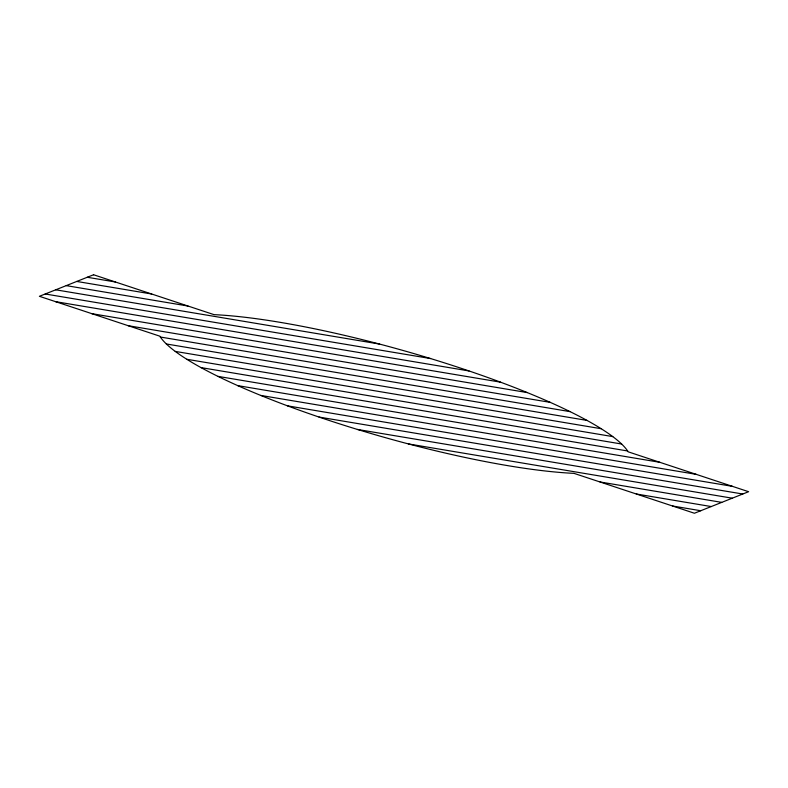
<?xml version="1.0" encoding="UTF-8"?>
<svg xmlns="http://www.w3.org/2000/svg" width="788" height="788" viewBox="0 0 788 788"><rect width="100%" height="100%" fill="white"/><g stroke="black" fill="none" stroke-linecap="round" stroke-linejoin="round"><path stroke-width="1.18" d="M87.261 277.268L115.383 281.986M76.761 281.444L151.68 294.003M66.251 285.63L187.977 306.03M55.741 289.807L379.609 344.08M45.231 293.983L430.603 358.56M55.534 301.646L468.998 370.941M91.832 313.663L500.528 382.16M128.139 325.69L527.27 392.582M160.368 337.028L550.26 402.373M166.357 343.972L570.059 411.631M175.222 351.399L586.981 420.408M186.795 359.279L601.205 428.721M201.019 367.592L612.778 436.601M217.941 376.369L621.643 444.028M237.74 385.627L627.632 450.972M260.729 395.418L659.861 462.31M287.472 405.84L696.168 474.337M319.002 417.059L732.466 486.354M357.397 429.44L742.769 494.017M408.391 443.92L732.259 498.193M600.023 481.97L721.749 502.37M636.32 493.997L711.239 506.556M672.617 506.014L700.739 510.732M93.575 274.756L39.4 296.298L159.826 336.18A245.669 44.345 15.9 0 0 328.222 420.152A245.669 44.345 15.9 0 0 573.999 473.361L694.425 513.244L748.6 491.702L628.174 451.82A245.669 44.345 15.9 0 0 459.778 367.848A245.669 44.345 15.9 0 0 214.001 314.639L93.575 274.756"/></g></svg>
